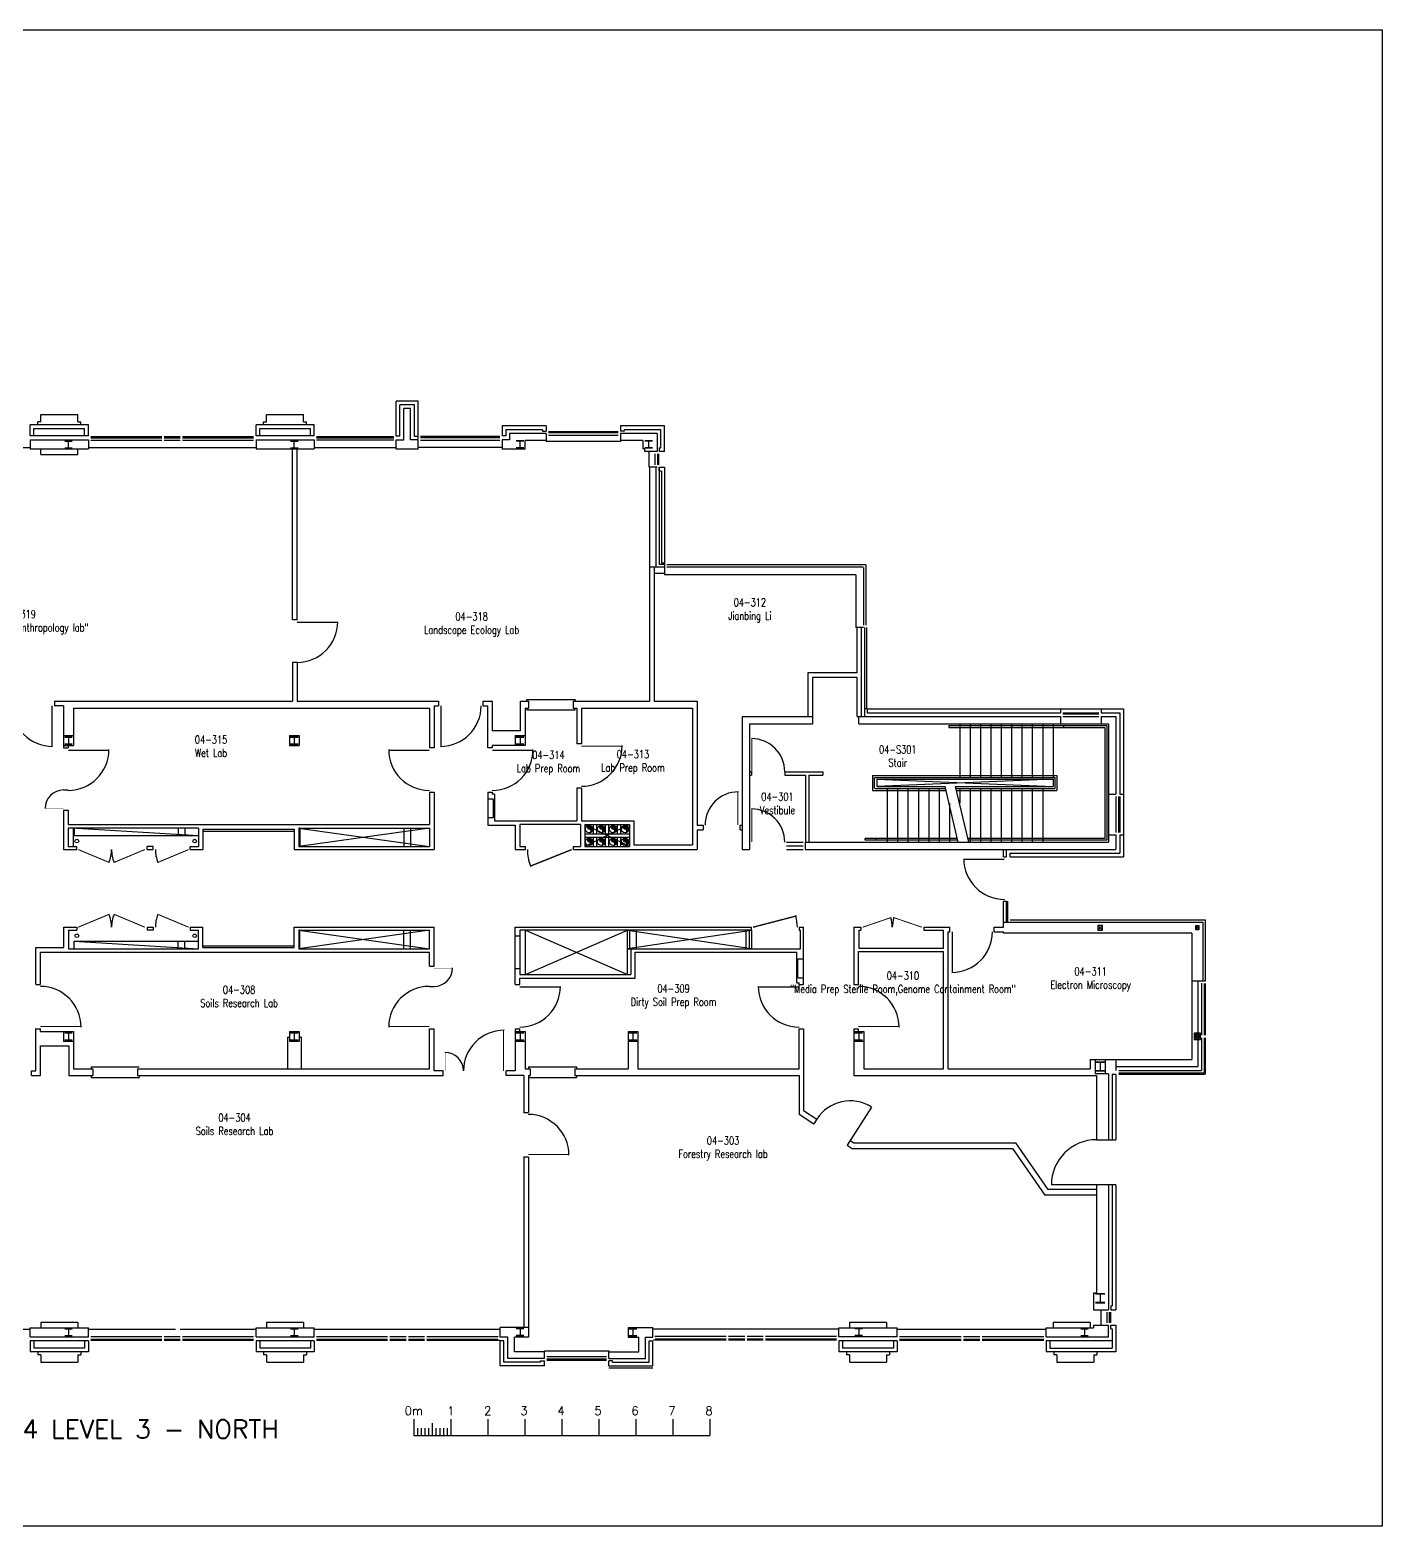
# Model space of a CAD drawing. Extents: x 11182 to 734459, y -1391328 to 152085.
# Drawn here: x 466841 to 503373, y -151485 to -111038 of the extents above; entities that cross this region are included whole.
import ezdxf
from ezdxf.enums import TextEntityAlignment as Align

# ---------------------------------------------------------------- set-up
doc = ezdxf.new("R2010")
doc.units = 0
doc.header["$LTSCALE"] = 500
doc.header["$MEASUREMENT"] = 0
doc.layers.get('0').update_dxf_attribs({"linetype": 'CONTINUOUS'})
doc.layers.add('0_Defpoints', color=106, linetype='CONTINUOUS', plot=False)
for name, color, linetype in [('0_room_data', 7, 'CONTINUOUS'), ('0_text', 7, 'CONTINUOUS'), ('1_Wall_Exist', 251, 'CONTINUOUS'), ('3_Text', 7, 'CONTINUOUS')]:
    doc.layers.add(name, color=color, linetype=linetype)
doc.styles.add('1_200', font='simplex.shx', dxfattribs={"width": 0.75, "height": 460})
doc.styles.get("Standard").update_dxf_attribs({"font": 'ROMANS', "height": 200})

# ---------------------------------------------------------------- blocks, each defined once
blk = doc.blocks.new('*X40')
at = {"color": 0}
for p, q in [((6.25, 7.03), (6.25, 7.47)), ((6.38, 7), (6.38, 7.5)), ((6.5, 6.97), (6.5, 7.48)), ((6.5, 6.52), (6.5, 6.53)), ((6.62, 6.57), (6.62, 7.43)), ((6.75, 6.67), (6.75, 7.33))]:
    blk.add_line(p, q, dxfattribs=at)
blk = doc.blocks.new('room_data')
at = {"layer": '3_Text', "style": '1_200', "width": 0.75}
for tag, p in [('ROOMNUM', (0, 0)), ('ROOMUSE', (0, -575))]:
    blk.add_attdef(tag, text='', height=345, dxfattribs=at).set_placement(p, align=Align.MIDDLE_CENTER)

msp = doc.modelspace()

# ---------------------------------------------------------------- linework, layer by layer
for p, q in [((477211, -148592), (477211, -149038)), ((477311, -148838), (477311, -149038)), ((477411, -148838), (477411, -149038)), ((477511, -148838), (477511, -149038)), ((477611, -148838), (477611, -149038)), ((477711, -148706), (477711, -149038)), ((477811, -148838), (477811, -149038)), ((477911, -148838), (477911, -149038)), ((478011, -148838), (478011, -149038)), ((478111, -148838), (478111, -149038)), ((478211, -148592), (478211, -149038)), ((479211, -148592), (479211, -149038)), ((480211, -148592), (480211, -149038)), ((481211, -148592), (481211, -149038)), ((482211, -148592), (482211, -149038)), ((483211, -148592), (483211, -149038)), ((484211, -148592), (484211, -149038)), ((485211, -148592), (485211, -149038)), ((477211, -149038), (485211, -149038))]:
    msp.add_line(p, q)
at = {"layer": '0_Defpoints'}
msp.add_line((387049, -111038), (503373, -111038), dxfattribs=at)
for points in [[(503373, -151485), (387049, -151485), (387049, -111038)], [(503373, -111038), (503373, -151485)]]:
    msp.add_lwpolyline(points, dxfattribs=at)
at = {"layer": '1_Wall_Exist'}
for p, q in [((476739, -122024), (476739, -121076)), ((477329, -121076), (476739, -121076)), ((476834, -122016), (476834, -121176)), ((477234, -121176), (476834, -121176)), ((476942, -122115), (476942, -121276)), ((477126, -121276), (476942, -121276)), ((477126, -122115), (477126, -121276)), ((477234, -122024), (477234, -121176)), ((477329, -122024), (477329, -121076)), ((468419, -121715), (466849, -121715)), ((466849, -122015), (466849, -121715)), ((467054, -121715), (467054, -121635)), ((467134, -121635), (467054, -121635)), ((467134, -121635), (467134, -121435)), ((467139, -121435), (468134, -121435)), ((468134, -121635), (468134, -121435)), ((468134, -121635), (468214, -121635)), ((468214, -121715), (468214, -121635)), ((468419, -122015), (468419, -121715)), ((474519, -121715), (472949, -121715)), ((472949, -122015), (472949, -121715)), ((473154, -121715), (473154, -121635)), ((473154, -121635), (473234, -121635)), ((473234, -121635), (473234, -121435)), ((473239, -121435), (474234, -121435)), ((474234, -121635), (474234, -121435)), ((474234, -121635), (474314, -121635)), ((474314, -121715), (474314, -121635)), ((474519, -122015), (474519, -121715)), ((479599, -121745), (479599, -122024)), ((480789, -121745), (479599, -121745)), ((480789, -121745), (480789, -121885)), ((482794, -121745), (482794, -121885)), ((483984, -121745), (482794, -121745)), ((483984, -122435), (483984, -121745)), ((468419, -122015), (466849, -122015)), ((466849, -122120), (466849, -122363)), ((466849, -122120), (468419, -122120)), ((466949, -121815), (468319, -121815)), ((466949, -122015), (466949, -121815)), ((467782, -122143), (467986, -122143)), ((467884, -122347), (467884, -122143)), ((468319, -122015), (468319, -121815)), ((468419, -122120), (468419, -122363)), ((468483, -122031), (470402, -122031)), ((468483, -122061), (470402, -122061)), ((468483, -122131), (470402, -122131)), ((470466, -122031), (470902, -122031)), ((470466, -122061), (470902, -122061)), ((470466, -122131), (470902, -122131)), ((470966, -122031), (472885, -122031)), ((470966, -122061), (472885, -122061)), ((470966, -122131), (472885, -122131)), ((474519, -122015), (472949, -122015)), ((472949, -122120), (472949, -122363)), ((472949, -122120), (474519, -122120)), ((473049, -121815), (474419, -121815)), ((473049, -122015), (473049, -121815)), ((473882, -122143), (474086, -122143)), ((473984, -122347), (473984, -122143)), ((474419, -122015), (474419, -121815)), ((474519, -122120), (474519, -122363)), ((474583, -122031), (476675, -122031)), ((474583, -122061), (476675, -122061)), ((476675, -122131), (474583, -122131)), ((476834, -122024), (476739, -122024)), ((476739, -122115), (476942, -122115)), ((476739, -122374), (476739, -122115)), ((477329, -122115), (477126, -122115)), ((477234, -122024), (477329, -122024)), ((477329, -122095), (477329, -122031)), ((477329, -122374), (477329, -122115)), ((479535, -122031), (477393, -122031)), ((479535, -122061), (477393, -122061)), ((477393, -122131), (479535, -122131)), ((479699, -122015), (479599, -122015)), ((479599, -122115), (479599, -122374)), ((479799, -122115), (479599, -122115)), ((479699, -121845), (479699, -122015)), ((480689, -121845), (479699, -121845)), ((480789, -121945), (479799, -121945)), ((479799, -121945), (479799, -122115)), ((480186, -122143), (479982, -122143)), ((480084, -122347), (480084, -122143)), ((480218, -122374), (480218, -122135)), ((480789, -122135), (480218, -122135)), ((480689, -121845), (480689, -121885)), ((480689, -121885), (480789, -121885)), ((480789, -121945), (480789, -122160)), ((480853, -121895), (482730, -121895)), ((480853, -121925), (482730, -121925)), ((480853, -121995), (482730, -121995)), ((482894, -121885), (482794, -121885)), ((483784, -121945), (482794, -121945)), ((482794, -121945), (482794, -122160)), ((483399, -122135), (482794, -122135)), ((482894, -121845), (482894, -121885)), ((483884, -121845), (482894, -121845)), ((483399, -122135), (483399, -122363)), ((483661, -122143), (483457, -122143)), ((483559, -122347), (483559, -122143)), ((483784, -121945), (483784, -122435)), ((483884, -122335), (483884, -121845)), ((462319, -122325), (466849, -122325)), ((466849, -122363), (468419, -122363)), ((467134, -122513), (467134, -122363)), ((467134, -122513), (468134, -122513)), ((467782, -122153), (467986, -122153)), ((467782, -122337), (467986, -122337)), ((467782, -122347), (467986, -122347)), ((468134, -122513), (468134, -122363)), ((468419, -122325), (472949, -122325)), ((472949, -122363), (474519, -122363)), ((473882, -122153), (474086, -122153)), ((473882, -122337), (474086, -122337)), ((473882, -122347), (474086, -122347)), ((473934, -126985), (473934, -122363)), ((474058, -126985), (474058, -122363)), ((474519, -122325), (476739, -122325)), ((477329, -122374), (476739, -122374)), ((479599, -122325), (477329, -122325)), ((480218, -122374), (479599, -122374)), ((480186, -122153), (479982, -122153)), ((480186, -122337), (479982, -122337)), ((480186, -122347), (479982, -122347)), ((482794, -122160), (480789, -122160)), ((483449, -122363), (483399, -122363)), ((483449, -122363), (483449, -122435)), ((483784, -122435), (483449, -122435)), ((483661, -122153), (483457, -122153)), ((483661, -122337), (483457, -122337)), ((483661, -122347), (483457, -122347)), ((483571, -122857), (483571, -122435)), ((483734, -122791), (483734, -122499)), ((483804, -122791), (483804, -122499)), ((483984, -122435), (483834, -122435)), ((483834, -122791), (483834, -122499)), ((483844, -122335), (483844, -122435)), ((483844, -122335), (483884, -122335)), ((483784, -122857), (483571, -122857)), ((483583, -122857), (483583, -129185)), ((483764, -125565), (483764, -122857)), ((483844, -122855), (483984, -122855)), ((483844, -122955), (483844, -122855)), ((483844, -122955), (483884, -122955)), ((483848, -125490), (483848, -122857)), ((483913, -125457), (483913, -122955)), ((483984, -122855), (483984, -125766)), ((483984, -125564), (483583, -125564)), ((483707, -125564), (483707, -129185)), ((483984, -125731), (483707, -125731)), ((483984, -125490), (483848, -125490)), ((483984, -125457), (483913, -125457)), ((489157, -125766), (483984, -125766)), ((489422, -125494), (484048, -125494)), ((489352, -125564), (484048, -125564)), ((489157, -125766), (489157, -127195)), ((489359, -125570), (489359, -127131)), ((489429, -125500), (489429, -127131)), ((474058, -126985), (473934, -126985)), ((489359, -127195), (489157, -127195)), ((489192, -128421), (489192, -127195)), ((489309, -129595), (489309, -127195)), ((489398, -129595), (489398, -127195)), ((489448, -129395), (489448, -127195)), ((473934, -128135), (473934, -129185)), ((474058, -128135), (473934, -128135)), ((474058, -128135), (474058, -129185)), ((487860, -128421), (487860, -129595)), ((489192, -128421), (487860, -128421)), ((487984, -128545), (487984, -129795)), ((489192, -128545), (487984, -128545)), ((489192, -129595), (489192, -128545)), ((467504, -129185), (473934, -129185)), ((467504, -129185), (467504, -129309)), ((467750, -129309), (467504, -129309)), ((467750, -129309), (467750, -130445)), ((468018, -129369), (477634, -129369)), ((468018, -129369), (468018, -130379)), ((474058, -129185), (477883, -129185)), ((477634, -129369), (477634, -130445)), ((477758, -129309), (477758, -130445)), ((477758, -129309), (477883, -129309)), ((477883, -129185), (477883, -129309)), ((479083, -129185), (479332, -129185)), ((479083, -129309), (479083, -129185)), ((479083, -129309), (479208, -129309)), ((479208, -130445), (479208, -129309)), ((479332, -129185), (479332, -129987)), ((480094, -129987), (480094, -129185)), ((480094, -129185), (480318, -129185)), ((480218, -129369), (480318, -129369)), ((480218, -129369), (480218, -130379)), ((480268, -129185), (480268, -129135)), ((480268, -129135), (481568, -129135)), ((480268, -129369), (480268, -129419)), ((480268, -129419), (481568, -129419)), ((480318, -129369), (480318, -129185)), ((481518, -129185), (481518, -129369)), ((481518, -129185), (483583, -129185)), ((481518, -129369), (481618, -129369)), ((481568, -129135), (481568, -129185)), ((481568, -129419), (481568, -129369)), ((481618, -129369), (481618, -130334)), ((481742, -129369), (484740, -129369)), ((481742, -129369), (481742, -130334)), ((483707, -129185), (484864, -129185)), ((484740, -129369), (484740, -133071)), ((484864, -129185), (484864, -132535)), ((489448, -129395), (489398, -129395)), ((489459, -129395), (496384, -129395)), ((489459, -129395), (489459, -129495)), ((494684, -129395), (494684, -129495)), ((495784, -129395), (495784, -129495)), ((496384, -129395), (496384, -133395)), ((486084, -129595), (487984, -129595)), ((486084, -129595), (486084, -133195)), ((486284, -129795), (486284, -133195)), ((486284, -129795), (487984, -129795)), ((489192, -129595), (494684, -129595)), ((489234, -129795), (489234, -129595)), ((489234, -129795), (495984, -129795)), ((489459, -129495), (494684, -129495)), ((491964, -129795), (491964, -131245)), ((492244, -129795), (492244, -131245)), ((492524, -129795), (492524, -131245)), ((492804, -129795), (492804, -131245)), ((493084, -129795), (493084, -131245)), ((493364, -129795), (493364, -131245)), ((493644, -129795), (493644, -131245)), ((493924, -129795), (493924, -131245)), ((494204, -129795), (494204, -131295)), ((494484, -129795), (494484, -131245)), ((494684, -129595), (494684, -129795)), ((494748, -129495), (495720, -129495)), ((494748, -129525), (495720, -129525)), ((494748, -129595), (495720, -129595)), ((495784, -129495), (496284, -129495)), ((495784, -129595), (495784, -129795)), ((495784, -129595), (496184, -129595)), ((495984, -129795), (495984, -132995)), ((496184, -129595), (496184, -131695)), ((496284, -129495), (496284, -131695)), ((467750, -130111), (468018, -130111)), ((467782, -130143), (467986, -130143)), ((467782, -130153), (467986, -130153)), ((467884, -130143), (467884, -130347)), ((473850, -130111), (473850, -130379)), ((473850, -130111), (474118, -130111)), ((473882, -130143), (474086, -130143)), ((473882, -130153), (474086, -130153)), ((473984, -130143), (473984, -130347)), ((474118, -130111), (474118, -130379)), ((480094, -129987), (479332, -129987)), ((479950, -130111), (480218, -130111)), ((479950, -130111), (479950, -130379)), ((479982, -130143), (480186, -130143)), ((479982, -130153), (480186, -130153)), ((480084, -130143), (480084, -130347)), ((491664, -129845), (495934, -129845)), ((491664, -129845), (491664, -129895)), ((491664, -129895), (495884, -129895)), ((494764, -129845), (494764, -129895)), ((495884, -129895), (495884, -132895)), ((495934, -129845), (495934, -132945)), ((467750, -130379), (468018, -130379)), ((467750, -130445), (467874, -130445)), ((467782, -130337), (467986, -130337)), ((467782, -130347), (467986, -130347)), ((467874, -130379), (467874, -130445)), ((473850, -130379), (474118, -130379)), ((473882, -130337), (474086, -130337)), ((473882, -130347), (474086, -130347)), ((477758, -130445), (477634, -130445)), ((479332, -130445), (479208, -130445)), ((480218, -130379), (479332, -130379)), ((479332, -130379), (479332, -130445)), ((479982, -130337), (480186, -130337)), ((479982, -130347), (480186, -130347)), ((481742, -130334), (481618, -130334)), ((486284, -131095), (486334, -131095)), ((486284, -131187), (486334, -131187)), ((486334, -131095), (486334, -131187)), ((487234, -131095), (487234, -131187)), ((487234, -131095), (488268, -131095)), ((487234, -131187), (487792, -131187)), ((487792, -131187), (487792, -132995)), ((487888, -131187), (487888, -132995)), ((487888, -131187), (488268, -131187)), ((488268, -131095), (488268, -131187)), ((489604, -131195), (494584, -131195)), ((489604, -131195), (489604, -131595)), ((489654, -131245), (489654, -131545)), ((489674, -131245), (494534, -131245)), ((489724, -131295), (494484, -131495)), ((494484, -131295), (489724, -131495)), ((489724, -131295), (489724, -131495)), ((489724, -131295), (494484, -131295)), ((494484, -131295), (494484, -131495)), ((494534, -131245), (494534, -131545)), ((494584, -131195), (494584, -131595)), ((467750, -131585), (467874, -131585)), ((477634, -131645), (477758, -131645)), ((477634, -131645), (477634, -132520)), ((477758, -131645), (477758, -133195)), ((479208, -131645), (479332, -131645)), ((479208, -131645), (479208, -132538)), ((479360, -131829), (479208, -131829)), ((479332, -131645), (479332, -131695)), ((479392, -131695), (479332, -131695)), ((479360, -131829), (479360, -132337)), ((479392, -131695), (479392, -132420)), ((481618, -131534), (481618, -132420)), ((481742, -131534), (481618, -131534)), ((481742, -131534), (481742, -132420)), ((489604, -131595), (491583, -131595)), ((489674, -131545), (491583, -131545)), ((489724, -131495), (491571, -131495)), ((490004, -131545), (490004, -132995)), ((490284, -131545), (490284, -132995)), ((490564, -131545), (490564, -132995)), ((490844, -131545), (490844, -132995)), ((491124, -131545), (491124, -132995)), ((491404, -131545), (491404, -132995)), ((491924, -132995), (491571, -131495)), ((491851, -131495), (494484, -131495)), ((492204, -132995), (491851, -131495)), ((491863, -131545), (494534, -131545)), ((491863, -131595), (494584, -131595)), ((491964, -131545), (491964, -131939)), ((492244, -131545), (492244, -132995)), ((492524, -131545), (492524, -132995)), ((492804, -131545), (492804, -132995)), ((493084, -131545), (493084, -132995)), ((493364, -131545), (493364, -132995)), ((493644, -131545), (493644, -132995)), ((493924, -131545), (493924, -132995)), ((494204, -131545), (494204, -132995)), ((495984, -131695), (496184, -131695)), ((496184, -131759), (496184, -132731)), ((496254, -131759), (496254, -132731)), ((496284, -131695), (496384, -131695)), ((496284, -131759), (496284, -132731)), ((467750, -132135), (467750, -133195)), ((467750, -132135), (467874, -132135)), ((467874, -132135), (467874, -132520)), ((491684, -131939), (491684, -132995)), ((467874, -132520), (477634, -132520)), ((471392, -132615), (467874, -132615)), ((467874, -132615), (467874, -133115)), ((468008, -132615), (468008, -133115)), ((468034, -132615), (468034, -132815)), ((468106, -132615), (471392, -132815)), ((470844, -132615), (470844, -132815)), ((471024, -132615), (471024, -132815)), ((471392, -132615), (471392, -133115)), ((471516, -132644), (471516, -133195)), ((471516, -132644), (473984, -132644)), ((473984, -132644), (473984, -133195)), ((477634, -132615), (474108, -133115)), ((474108, -132615), (477634, -133115)), ((474108, -132615), (477634, -132615)), ((474134, -132619), (474108, -132619)), ((474108, -132619), (474108, -133115)), ((474134, -132615), (474134, -133115)), ((476944, -132615), (476944, -133115)), ((477124, -132615), (477124, -133115)), ((477634, -132615), (477634, -133115)), ((479360, -132337), (479208, -132337)), ((479208, -132538), (479950, -132538)), ((479392, -132420), (481618, -132420)), ((479950, -132538), (479950, -133195)), ((481712, -132515), (480074, -132515)), ((480074, -132515), (480074, -133115)), ((481712, -132515), (481712, -133115)), ((481742, -132420), (483160, -132420)), ((483036, -133115), (481836, -132515)), ((483036, -132515), (481836, -133115)), ((481836, -132515), (481836, -133115)), ((481836, -132515), (483036, -132515)), ((482068, -132770), (482068, -132515)), ((482158, -132770), (482158, -132515)), ((482391, -132770), (482391, -132515)), ((482481, -132770), (482481, -132515)), ((482713, -132770), (482713, -132515)), ((482803, -132770), (482803, -132515)), ((483036, -132515), (483036, -133115)), ((483160, -132420), (483160, -133071)), ((484864, -132535), (485034, -132535)), ((484864, -132659), (484864, -133195)), ((484864, -132659), (485034, -132659)), ((485034, -132535), (485034, -132659)), ((486034, -132535), (486084, -132535)), ((486034, -132659), (486034, -132535)), ((486034, -132659), (486084, -132659)), ((468034, -132815), (471392, -132815)), ((471516, -132694), (473984, -132694)), ((481836, -132770), (483036, -132770)), ((481836, -132860), (483036, -132860)), ((482068, -133115), (482068, -132860)), ((482158, -133115), (482158, -132860)), ((482391, -133115), (482391, -132860)), ((482481, -133115), (482481, -132860)), ((482713, -133115), (482713, -132860)), ((482803, -133115), (482803, -132860)), ((487284, -132995), (487734, -132995)), ((487784, -132995), (487784, -133195)), ((487784, -132995), (495984, -132995)), ((491900, -132895), (489404, -132895)), ((489404, -132945), (489404, -132895)), ((491912, -132945), (489404, -132945)), ((489704, -132945), (489704, -132895)), ((495884, -132895), (492180, -132895)), ((495934, -132945), (492192, -132945)), ((495984, -132795), (496184, -132795)), ((496184, -132795), (496184, -133195)), ((496284, -132795), (496284, -133295)), ((496284, -132795), (496384, -132795)), ((467750, -133195), (468107, -133195)), ((467874, -133115), (468107, -133115)), ((468107, -133195), (468107, -133115)), ((470007, -133195), (470007, -133115)), ((470169, -133115), (470007, -133115)), ((470007, -133195), (470169, -133195)), ((470169, -133195), (470169, -133115)), ((471169, -133195), (471169, -133115)), ((471169, -133115), (471392, -133115)), ((471169, -133195), (471516, -133195)), ((473984, -133195), (477758, -133195)), ((474108, -133115), (477634, -133115)), ((479950, -133195), (480230, -133195)), ((480074, -133115), (480230, -133115)), ((480230, -133195), (480230, -133115)), ((481530, -133195), (481530, -133115)), ((481530, -133115), (481712, -133115)), ((481530, -133195), (484864, -133195)), ((481836, -133115), (483036, -133115)), ((483160, -133071), (484740, -133071)), ((486084, -133195), (486284, -133195)), ((487284, -133095), (487734, -133095)), ((487284, -133195), (487734, -133195)), ((487784, -133195), (496184, -133195)), ((493149, -133395), (493149, -133195)), ((493149, -133395), (493224, -133395)), ((493224, -133395), (493224, -133195)), ((493324, -133295), (496284, -133295)), ((493324, -133395), (493324, -133295)), ((493324, -133395), (496384, -133395)), ((493149, -134595), (493224, -134595)), ((493149, -135295), (493149, -134595)), ((493224, -135160), (493224, -134595)), ((493260, -135160), (493260, -134595)), ((467760, -135846), (467760, -135295)), ((467760, -135295), (468107, -135295)), ((467884, -135375), (467884, -135875)), ((467884, -135375), (468107, -135375)), ((468107, -135295), (468107, -135375)), ((470007, -135295), (470169, -135295)), ((470007, -135295), (470007, -135375)), ((470169, -135375), (470007, -135375)), ((470169, -135295), (470169, -135375)), ((471169, -135295), (471169, -135375)), ((471169, -135295), (471516, -135295)), ((471169, -135375), (471392, -135375)), ((471392, -135875), (471392, -135375)), ((471516, -135846), (471516, -135295)), ((473984, -135846), (473984, -135295)), ((473984, -135295), (477758, -135295)), ((477634, -135375), (474108, -135875)), ((474108, -135375), (477634, -135875)), ((474108, -135375), (477634, -135375)), ((474134, -135379), (474108, -135379)), ((474108, -135379), (474108, -135875)), ((474134, -135875), (474134, -135375)), ((476944, -135875), (476944, -135375)), ((477124, -135875), (477124, -135375)), ((477634, -135875), (477634, -135375)), ((477758, -136345), (477758, -135295)), ((479950, -135295), (486326, -135295)), ((479950, -136845), (479950, -135295)), ((486334, -135375), (480074, -135375)), ((480074, -135375), (480074, -136575)), ((480234, -136575), (482984, -135375)), ((480234, -135375), (482984, -136575)), ((480234, -136575), (480234, -135375)), ((482984, -135874), (486334, -135374)), ((482984, -135374), (486334, -135874)), ((482984, -136575), (482984, -135374)), ((483044, -135375), (483044, -135875)), ((483224, -135375), (483224, -135875)), ((486184, -135375), (486184, -135874)), ((486274, -135375), (486274, -135874)), ((486326, -135295), (486326, -135375)), ((486334, -135375), (486334, -135875)), ((487626, -135295), (487626, -135375)), ((487626, -135295), (487744, -135295)), ((487626, -135375), (487664, -135375)), ((487664, -135875), (487664, -135375)), ((487744, -136845), (487744, -135295)), ((489100, -135295), (489100, -136845)), ((489100, -135295), (489291, -135295)), ((489234, -135375), (489234, -135860)), ((489234, -135375), (489291, -135375)), ((489291, -135295), (489291, -135375)), ((490991, -135295), (490991, -135375)), ((490991, -135295), (491696, -135295)), ((490991, -135375), (491522, -135375)), ((491522, -135860), (491522, -135375)), ((491646, -139121), (491646, -135419)), ((491646, -135419), (491696, -135419)), ((491696, -135419), (491696, -135295)), ((492896, -135419), (492896, -135295)), ((492896, -135295), (493149, -135295)), ((492896, -135419), (493149, -135419)), ((493149, -135160), (498534, -135160)), ((493149, -135460), (493149, -135419)), ((498234, -135460), (493149, -135460)), ((493324, -135096), (498598, -135096)), ((495695, -135247), (495822, -135374)), ((495822, -135247), (495695, -135374)), ((495695, -135247), (495695, -135374)), ((495822, -135247), (495695, -135247)), ((495695, -135374), (495822, -135374)), ((495822, -135374), (495822, -135247)), ((498234, -135460), (498234, -138872)), ((498333, -135259), (498435, -135361)), ((498333, -135361), (498435, -135259)), ((498333, -135259), (498333, -135361)), ((498435, -135259), (498333, -135259)), ((498333, -135361), (498435, -135361)), ((498435, -135361), (498435, -135259)), ((498534, -135160), (498534, -136754)), ((498598, -135096), (498598, -136754)), ((467000, -136835), (467000, -135846)), ((467000, -135846), (467760, -135846)), ((467884, -135875), (471392, -135875)), ((468034, -135675), (471392, -135875)), ((468034, -135675), (471392, -135675)), ((468034, -135875), (468034, -135675)), ((470844, -135875), (470844, -135675)), ((471024, -135875), (471024, -135675)), ((471516, -135796), (473984, -135796)), ((471516, -135846), (473984, -135846)), ((474108, -135875), (477634, -135875)), ((479950, -135532), (480074, -135532)), ((482984, -135875), (487664, -135875)), ((483072, -135875), (483072, -136575)), ((489234, -135860), (491522, -135860)), ((467124, -136835), (467124, -135970)), ((467124, -135970), (477634, -135970)), ((477634, -136345), (477634, -135970)), ((483196, -136670), (483196, -135969)), ((483196, -135970), (487560, -135970)), ((487560, -136795), (487560, -135970)), ((487592, -136662), (487592, -136154)), ((487592, -136154), (487744, -136154)), ((489224, -135955), (491522, -135955)), ((489224, -136845), (489224, -135955)), ((491522, -139121), (491522, -135955)), ((477634, -136345), (477758, -136345)), ((480074, -136424), (479950, -136424)), ((480074, -136575), (483072, -136575)), ((480074, -136670), (483196, -136670)), ((480074, -136845), (480074, -136670)), ((487592, -136662), (487744, -136662)), ((467000, -136845), (467124, -136845)), ((477634, -136895), (477758, -136895)), ((479950, -136845), (480074, -136845)), ((487560, -136795), (487620, -136795)), ((487620, -136845), (487620, -136795)), ((487620, -136845), (487744, -136845)), ((489100, -136845), (489224, -136845)), ((498234, -136745), (498593, -136745)), ((498396, -136754), (498396, -138162)), ((498498, -136809), (498498, -138213)), ((498568, -136818), (498568, -138213)), ((498598, -136818), (498598, -138213)), ((467000, -139181), (467000, -138035)), ((467000, -138045), (467124, -138045)), ((467124, -138111), (467124, -138035)), ((467124, -138111), (468018, -138111)), ((467750, -138111), (467750, -138381)), ((467782, -138143), (467986, -138143)), ((467782, -138153), (467986, -138153)), ((467884, -138143), (467884, -138347)), ((468018, -138111), (468018, -139121)), ((473800, -138271), (473800, -139121)), ((473800, -138271), (473850, -138271)), ((473850, -138111), (474118, -138111)), ((473850, -138111), (473850, -138379)), ((473882, -138143), (474086, -138143)), ((473882, -138153), (474086, -138153)), ((473984, -138143), (473984, -138347)), ((474118, -138111), (474118, -138379)), ((474168, -138271), (474118, -138271)), ((474168, -138271), (474168, -139121)), ((477634, -138045), (477758, -138045)), ((477634, -139121), (477634, -138045)), ((477758, -139181), (477758, -138045)), ((479950, -138045), (479950, -139181)), ((479950, -138045), (480074, -138045)), ((479950, -138111), (480218, -138111)), ((479982, -138143), (480186, -138143)), ((479982, -138153), (480186, -138153)), ((480074, -138111), (480074, -138045)), ((480084, -138143), (480084, -138347)), ((480218, -138111), (480218, -139121)), ((483000, -138111), (483000, -139121)), ((483000, -138111), (483268, -138111)), ((483032, -138143), (483236, -138143)), ((483032, -138153), (483236, -138153)), ((483134, -138143), (483134, -138347)), ((483268, -138111), (483268, -139121)), ((487620, -139121), (487620, -138045)), ((487620, -138045), (487744, -138045)), ((487744, -138045), (487744, -140250)), ((489100, -138045), (489224, -138045)), ((489100, -138045), (489100, -139305)), ((489100, -138111), (489368, -138111)), ((489132, -138143), (489336, -138143)), ((489132, -138153), (489336, -138153)), ((489224, -138111), (489224, -138045)), ((489234, -138143), (489234, -138347)), ((489368, -138111), (489368, -139121)), ((498301, -138162), (498301, -138328)), ((498467, -138162), (498301, -138162)), ((498301, -138328), (498467, -138328)), ((498333, -138296), (498435, -138194)), ((498333, -138194), (498333, -138296)), ((498435, -138194), (498333, -138194)), ((498333, -138194), (498435, -138296)), ((498333, -138296), (498435, -138296)), ((498396, -138328), (498396, -139064)), ((498435, -138296), (498435, -138194)), ((498467, -138328), (498467, -138162)), ((498498, -138286), (498498, -139166)), ((498568, -138286), (498568, -139236)), ((498598, -138286), (498598, -139266)), ((467124, -138505), (467894, -138505)), ((467124, -139305), (467124, -138505)), ((467750, -138379), (468018, -138379)), ((467782, -138337), (467986, -138337)), ((467782, -138347), (467986, -138347)), ((467894, -138505), (467894, -139305)), ((473850, -138379), (474118, -138379)), ((473882, -138337), (474086, -138337)), ((473882, -138347), (474086, -138347)), ((479950, -138379), (480218, -138379)), ((479982, -138337), (480186, -138337)), ((479982, -138347), (480186, -138347)), ((483000, -138379), (483268, -138379)), ((483032, -138337), (483236, -138337)), ((483032, -138347), (483236, -138347)), ((489100, -138379), (489368, -138379)), ((489132, -138337), (489336, -138337)), ((489132, -138347), (489336, -138347)), ((468018, -139121), (468544, -139121)), ((468494, -139071), (468494, -139121)), ((468494, -139071), (469794, -139071)), ((468544, -139121), (468544, -139305)), ((469744, -139121), (469744, -139305)), ((469744, -139121), (477634, -139121)), ((480218, -139121), (480359, -139121)), ((480309, -139071), (481609, -139071)), ((480309, -139071), (480309, -139121)), ((480359, -139121), (480359, -139305)), ((481559, -139121), (481559, -139305)), ((481559, -139121), (483000, -139121)), ((481609, -139071), (481609, -139121)), ((483268, -139121), (487620, -139121)), ((489368, -139121), (491522, -139121)), ((491646, -139121), (495489, -139121)), ((495489, -138872), (498234, -138872)), ((495489, -138872), (495489, -139121)), ((495625, -138872), (495625, -139261)), ((495634, -138930), (495884, -138930)), ((495634, -138940), (495884, -138940)), ((495759, -138930), (495759, -139180)), ((495893, -138872), (495893, -139261)), ((496193, -139166), (496193, -138872)), ((496193, -139064), (498396, -139064)), ((466883, -139181), (467000, -139181)), ((466883, -139305), (466883, -139181)), ((466883, -139305), (467124, -139305)), ((467894, -139305), (468544, -139305)), ((468494, -139305), (468494, -139355)), ((468494, -139355), (469794, -139355)), ((469744, -139305), (478004, -139305)), ((469794, -139305), (469794, -139355)), ((478004, -139181), (477758, -139181)), ((478004, -139305), (478004, -139181)), ((479950, -139181), (479704, -139181)), ((479704, -139305), (479704, -139181)), ((480185, -139305), (479704, -139305)), ((480185, -139305), (480185, -140305)), ((480309, -139305), (480359, -139305)), ((480309, -139305), (480309, -140305)), ((480309, -139355), (481609, -139355)), ((481559, -139305), (487620, -139305)), ((481609, -139305), (481609, -139355)), ((487620, -139305), (487620, -140349)), ((489100, -139305), (495659, -139305)), ((495984, -139261), (495625, -139261)), ((495634, -139170), (495884, -139170)), ((495634, -139180), (495884, -139180)), ((495659, -139305), (495659, -141040)), ((495984, -139261), (495984, -141040)), ((496184, -139276), (496084, -139276)), ((496084, -139276), (496084, -141040)), ((496184, -139276), (496184, -141040)), ((496257, -139166), (498498, -139166)), ((496257, -139236), (498568, -139236)), ((496257, -139266), (498598, -139266)), ((480180, -140305), (480304, -140305)), ((487620, -140349), (488018, -140606)), ((487744, -140250), (488100, -140480)), ((489579, -140161), (488917, -141186)), ((488100, -140480), (488018, -140606)), ((488999, -141060), (489100, -141125)), ((489100, -141125), (493470, -141125)), ((493470, -141125), (494339, -142385)), ((495659, -141040), (496184, -141040)), ((480180, -141505), (480304, -141505)), ((480185, -141505), (480185, -146111)), ((480309, -141505), (480309, -146111)), ((488917, -141186), (489055, -141276)), ((489055, -141276), (493391, -141276)), ((493391, -141276), (494260, -142536)), ((496184, -142260), (494439, -142260)), ((495659, -142260), (495659, -145179)), ((495984, -142260), (495984, -145635)), ((496084, -142260), (496084, -145535)), ((496184, -142260), (496184, -145635)), ((495659, -142536), (494260, -142536)), ((495659, -142385), (494339, -142385)), ((495576, -145179), (495659, -145179)), ((495576, -145179), (495576, -145635)), ((495634, -145195), (495884, -145195)), ((495759, -145195), (495759, -145445)), ((495634, -145205), (495884, -145205)), ((495634, -145435), (495884, -145435)), ((495634, -145445), (495884, -145445)), ((496044, -145535), (496044, -145635)), ((496044, -145535), (496084, -145535)), ((468134, -145977), (467134, -145977)), ((467134, -145977), (467134, -146127)), ((468134, -145977), (468134, -146127)), ((473234, -145977), (473234, -146127)), ((474234, -145977), (473234, -145977)), ((474234, -145977), (474234, -146127)), ((489984, -145977), (488984, -145977)), ((488984, -145977), (488984, -146127)), ((489984, -145977), (489984, -146127)), ((494484, -145977), (494484, -146127)), ((495484, -145977), (494484, -145977)), ((495484, -145977), (495484, -146127)), ((495576, -145635), (495984, -145635)), ((495771, -145635), (495771, -146055)), ((495934, -145699), (495934, -145991)), ((496004, -145699), (496004, -145991)), ((496034, -145699), (496034, -145991)), ((496044, -145635), (496184, -145635)), ((462319, -146165), (466849, -146165)), ((466849, -146370), (466849, -146127)), ((466849, -146127), (468419, -146127)), ((466849, -146370), (468419, -146370)), ((467782, -146143), (467986, -146143)), ((467782, -146153), (467986, -146153)), ((467782, -146337), (467986, -146337)), ((467782, -146347), (467986, -146347)), ((467884, -146143), (467884, -146347)), ((468419, -146370), (468419, -146127)), ((468419, -146165), (470772, -146165)), ((468483, -146359), (470402, -146359)), ((470466, -146359), (470902, -146359)), ((470896, -146165), (472949, -146165)), ((470966, -146359), (472885, -146359)), ((472949, -146370), (472949, -146127)), ((472949, -146127), (474519, -146127)), ((472949, -146370), (474519, -146370)), ((473882, -146143), (474086, -146143)), ((473882, -146153), (474086, -146153)), ((473882, -146337), (474086, -146337)), ((473882, -146347), (474086, -146347)), ((473984, -146143), (473984, -146347)), ((474519, -146370), (474519, -146127)), ((474519, -146165), (479549, -146165)), ((474583, -146359), (476502, -146359)), ((476566, -146359), (477002, -146359)), ((477066, -146359), (477502, -146359)), ((477566, -146359), (479493, -146359)), ((480309, -146116), (479549, -146116)), ((479549, -146375), (479549, -146116)), ((479749, -146375), (479549, -146375)), ((479749, -146955), (479749, -146375)), ((479929, -146775), (479929, -146375)), ((480309, -146375), (479929, -146375)), ((480186, -146143), (479982, -146143)), ((480186, -146153), (479982, -146153)), ((480186, -146337), (479982, -146337)), ((480186, -146347), (479982, -146347)), ((480084, -146143), (480084, -146347)), ((480309, -146116), (480309, -146375)), ((483000, -146116), (483000, -146375)), ((483000, -146116), (483669, -146116)), ((483000, -146375), (483289, -146375)), ((483032, -146143), (483236, -146143)), ((483032, -146153), (483236, -146153)), ((483032, -146337), (483236, -146337)), ((483032, -146347), (483236, -146347)), ((483134, -146143), (483134, -146347)), ((483289, -146775), (483289, -146375)), ((483469, -146375), (483669, -146375)), ((483469, -146955), (483469, -146375)), ((483669, -146375), (483669, -146116)), ((488699, -146165), (483669, -146165)), ((485652, -146359), (483725, -146359)), ((486152, -146359), (485716, -146359)), ((486652, -146359), (486216, -146359)), ((488635, -146359), (486716, -146359)), ((488699, -146127), (490269, -146127)), ((488699, -146370), (488699, -146127)), ((490269, -146370), (488699, -146370)), ((489336, -146143), (489132, -146143)), ((489336, -146153), (489132, -146153)), ((489336, -146337), (489132, -146337)), ((489336, -146347), (489132, -146347)), ((489234, -146143), (489234, -146347)), ((490269, -146370), (490269, -146127)), ((490269, -146165), (494299, -146165)), ((490333, -146359), (492002, -146359)), ((492066, -146359), (492502, -146359)), ((492566, -146359), (494235, -146359)), ((494299, -146370), (494299, -146127)), ((494299, -146127), (495576, -146127)), ((494299, -146370), (495984, -146370)), ((495232, -146143), (495436, -146143)), ((495232, -146153), (495436, -146153)), ((495232, -146337), (495436, -146337)), ((495232, -146347), (495436, -146347)), ((495334, -146143), (495334, -146347)), ((495576, -146055), (495576, -146127)), ((495576, -146055), (495984, -146055)), ((495984, -146370), (495984, -146055)), ((496044, -146055), (496184, -146055)), ((496044, -146155), (496044, -146055)), ((496044, -146155), (496084, -146155)), ((496084, -146155), (496084, -146675)), ((496184, -146055), (496184, -146775)), ((468419, -146475), (466849, -146475)), ((466849, -146475), (466849, -146775)), ((468419, -146775), (466849, -146775)), ((466949, -146475), (466949, -146675)), ((468319, -146675), (466949, -146675)), ((467054, -146775), (467054, -146855)), ((468214, -146775), (468214, -146855)), ((468319, -146475), (468319, -146675)), ((468419, -146475), (468419, -146775)), ((468483, -146429), (470402, -146429)), ((468483, -146459), (470402, -146459)), ((470466, -146429), (470902, -146429)), ((470466, -146459), (470902, -146459)), ((470966, -146429), (472885, -146429)), ((470966, -146459), (472885, -146459)), ((474519, -146475), (472949, -146475)), ((472949, -146475), (472949, -146775)), ((474519, -146775), (472949, -146775)), ((473049, -146475), (473049, -146675)), ((474419, -146675), (473049, -146675)), ((473154, -146775), (473154, -146855)), ((474314, -146775), (474314, -146855)), ((474419, -146475), (474419, -146675)), ((474519, -146475), (474519, -146775)), ((474583, -146429), (476502, -146429)), ((474583, -146459), (476502, -146459)), ((476566, -146429), (477002, -146429)), ((476566, -146459), (477002, -146459)), ((477066, -146429), (477502, -146429)), ((477066, -146459), (477502, -146459)), ((477566, -146429), (479485, -146429)), ((477566, -146459), (479534, -146459)), ((479649, -146475), (479549, -146475)), ((479549, -147155), (479549, -146475)), ((479649, -147055), (479649, -146475)), ((480739, -146775), (479929, -146775)), ((480739, -146770), (480739, -146745)), ((480739, -146745), (482479, -146745)), ((480739, -146955), (480739, -146775)), ((482479, -146770), (482479, -146745)), ((482479, -146955), (482479, -146775)), ((482479, -146775), (483289, -146775)), ((483569, -147055), (483569, -146475)), ((483569, -146475), (483669, -146475)), ((483669, -147155), (483669, -146475)), ((485652, -146459), (483684, -146459)), ((485652, -146429), (483733, -146429)), ((486152, -146429), (485716, -146429)), ((486152, -146459), (485716, -146459)), ((486652, -146429), (486216, -146429)), ((486652, -146459), (486216, -146459)), ((488635, -146429), (486716, -146429)), ((488635, -146459), (486716, -146459)), ((488699, -146475), (488699, -146775)), ((490269, -146475), (488699, -146475)), ((490269, -146775), (488699, -146775)), ((488799, -146475), (488799, -146675)), ((490169, -146675), (488799, -146675)), ((488904, -146775), (488904, -146855)), ((490064, -146775), (490064, -146855)), ((490169, -146475), (490169, -146675)), ((490269, -146475), (490269, -146775)), ((490333, -146429), (492002, -146429)), ((490333, -146459), (492002, -146459)), ((492066, -146429), (492502, -146429)), ((492066, -146459), (492502, -146459)), ((492566, -146429), (494235, -146429)), ((492566, -146459), (494235, -146459)), ((494299, -146475), (494299, -146775)), ((496084, -146475), (494299, -146475)), ((496184, -146775), (494299, -146775)), ((494399, -146475), (494399, -146675)), ((494399, -146675), (496084, -146675)), ((494504, -146775), (494504, -146855)), ((495664, -146775), (495664, -146855)), ((467134, -146855), (467054, -146855)), ((467134, -146855), (467134, -147055)), ((467139, -147055), (468134, -147055)), ((468134, -146855), (468134, -147055)), ((468134, -146855), (468214, -146855)), ((473234, -146855), (473154, -146855)), ((473234, -146855), (473234, -147055)), ((473239, -147055), (474234, -147055)), ((474234, -146855), (474234, -147055)), ((474234, -146855), (474314, -146855)), ((480739, -147155), (479549, -147155)), ((480639, -147055), (479649, -147055)), ((480739, -146955), (479749, -146955)), ((480639, -147055), (480639, -147015)), ((480639, -147015), (480739, -147015)), ((480739, -147155), (480739, -147015)), ((482415, -146905), (480803, -146905)), ((482415, -146975), (480803, -146975)), ((482415, -147005), (480803, -147005)), ((482479, -146955), (483469, -146955)), ((482579, -147015), (482479, -147015)), ((482479, -147155), (482479, -147015)), ((482479, -147155), (483669, -147155)), ((482479, -147205), (483669, -147205)), ((482579, -147055), (482579, -147015)), ((482579, -147055), (483569, -147055)), ((488984, -146855), (488904, -146855)), ((488984, -146855), (488984, -147055)), ((488989, -147055), (489984, -147055)), ((489984, -146855), (490064, -146855)), ((489984, -146855), (489984, -147055)), ((494584, -146855), (494504, -146855)), ((494584, -146855), (494584, -147055)), ((494589, -147055), (495584, -147055)), ((495584, -146855), (495664, -146855)), ((495584, -146855), (495584, -147055))]:
    msp.add_line(p, q, dxfattribs=at)
for points, const_width in [([(474058, -127052), (475158, -127052)], 33), ([(467437, -129309), (467437, -130409)], 33), ([(477949, -129309), (477949, -130409)], 33), ([(486347, -131095), (486347, -130195)], 27), ([(467874, -130512), (468974, -130512)], 33), ([(477634, -130512), (476534, -130512)], 33), ([(479332, -130512), (480432, -130512)], 33), ([(481742, -130401), (482842, -130401)], 33), ([(485970, -132535), (485970, -131635)], 27), ([(467750, -132078), (467250, -132078)], 15), ([(486347, -132995), (486347, -132095)], 27), ([(468146, -133195), (468989, -133548)], 27.4), ([(469946, -133195), (469104, -133548)], 27.4), ([(471129, -133195), (470286, -133548)], 27.4), ([(481480, -133195), (480349, -133648)], 36.5), ([(493172, -133462), (492072, -133462)], 33), ([(468146, -135295), (468989, -134942)], 27.4), ([(469946, -135295), (469104, -134942)], 27.4), ([(471129, -135295), (470286, -134942)], 27.4), ([(486376, -135295), (487555, -134989)], 36.5), ([(489341, -135295), (490110, -135032)], 24.4), ([(490941, -135295), (490173, -135032)], 24.4), ([(491762, -135419), (491762, -136519)], 33), ([(477758, -136403), (478258, -136403)], 15), ([(480074, -136912), (481174, -136912)], 33), ([(487620, -136912), (486520, -136912)], 33), ([(467124, -137979), (468224, -137979)], 33), ([(477634, -137979), (476534, -137979)], 33), ([(479637, -139181), (479637, -138081)], 33), ([(489224, -137979), (490324, -137979)], 33), ([(478061, -139181), (478061, -138681)], 15), ([(480304, -141439), (481404, -141439)], 33)]:
    msp.add_lwpolyline(points, dxfattribs=dict(at, const_width=const_width))
for centre, radius in [((481952, -132643), 100), ((482275, -132643), 100), ((482597, -132643), 100), ((482920, -132643), 100), ((468108, -132965), 50), ((471292, -132965), 50), ((481952, -132988), 100), ((482275, -132988), 100), ((482597, -132988), 100), ((482920, -132988), 100), ((468108, -135525), 50), ((471292, -135525), 50)]:
    msp.add_circle(centre, radius, dxfattribs=at)
for centre, radius, start, end in [((474058, -127035), 1100, 270, 0), ((467454, -129309), 1100, 180, 270), ((477933, -129309), 1100, 270, 0), ((486334, -131095), 900, 0, 90), ((467874, -130495), 1100, 270, 0), ((477634, -130495), 1100, 180, 270), ((479332, -130495), 1100, 270, 0), ((481742, -130384), 1100, 270, 0), ((467750, -132085), 500, 90, 180), ((485984, -132535), 900, 90, 180), ((486334, -132995), 900, 0, 90), ((481952, -132593), 50, 90, 270), ((481952, -132693), 50, 270, 90), ((482275, -132593), 50, 90, 270), ((482275, -132693), 50, 270, 90), ((482597, -132593), 50, 90, 270), ((482597, -132693), 50, 270, 90), ((482920, -132593), 50, 90, 270), ((482920, -132693), 50, 270, 90), ((481952, -132938), 50, 90, 270), ((481952, -133038), 50, 270, 90), ((482275, -132938), 50, 90, 270), ((482275, -133038), 50, 270, 90), ((482597, -132938), 50, 90, 270), ((482597, -133038), 50, 270, 90), ((482920, -132938), 50, 90, 270), ((482920, -133038), 50, 270, 90), ((468133, -133195), 914, 337.6198, 0), ((469960, -133195), 914, 180, 202.3802), ((471143, -133195), 914, 180, 202.3802), ((481499, -133195), 1218, 180, 201.4886), ((493172, -133445), 1100, 180, 270), ((468133, -135295), 914, 0, 22.3802), ((469960, -135295), 914, 157.6198, 180), ((471143, -135295), 914, 157.6198, 180), ((486357, -135295), 1218, 0, 14.3517), ((489329, -135295), 812, 0, 18.6527), ((490953, -135295), 812, 161.3473, 180), ((491746, -135419), 1100, 270, 0), ((477758, -136395), 500, 270, 0), ((467124, -137995), 1100, 0, 90), ((477634, -137995), 1100, 90, 180), ((480074, -136895), 1100, 270, 0), ((487620, -136895), 1100, 180, 270), ((489224, -137995), 1100, 0, 90), ((479654, -139181), 1100, 90, 180), ((478054, -139181), 500, 0, 90), ((488999, -141060), 1070, 57.1666, 147.1666), ((480304, -141455), 1100, 0, 90), ((495659, -142260), 1220, 90, 180)]:
    msp.add_arc(centre, radius, start, end, dxfattribs=at)

# ---------------------------------------------------------------- block references
at = {"layer": '0_room_data', "xscale": 0.626945779901152, "yscale": 0.626945779901152, "zscale": 0.626945779901152}
for p, values in [((486292, -126513), {'ROOMNUM': '04-312', 'ROOMUSE': 'Jianbing Li'}), ((466563, -126832), {'ROOMNUM': '04-319', 'ROOMUSE': '"Wildlife Biology,anthropology lab"'}), ((478774, -126897), {'ROOMNUM': '04-318', 'ROOMUSE': 'Landscape Ecology Lab'}), ((471735, -130224), {'ROOMNUM': '04-315', 'ROOMUSE': 'Wet Lab'}), ((480850, -130639), {'ROOMNUM': '04-314', 'ROOMUSE': 'Lab Prep Room'}), ((483133, -130620), {'ROOMNUM': '04-313', 'ROOMUSE': 'Lab Prep Room'}), ((490289, -130489), {'ROOMNUM': '04-S301', 'ROOMUSE': 'Stair'}), ((487037, -131768), {'ROOMNUM': '04-301', 'ROOMUSE': 'Vestibule'}), ((490427, -136604), {'ROOMNUM': '04-310', 'ROOMUSE': '"Media Prep Sterile Room,Genome Containment Room"'}), ((495499, -136489), {'ROOMNUM': '04-311', 'ROOMUSE': 'Electron Microscopy'}), ((472492, -136984), {'ROOMNUM': '04-308', 'ROOMUSE': 'Soils Research Lab'}), ((484230, -136954), {'ROOMNUM': '04-309', 'ROOMUSE': 'Dirty Soil Prep Room'}), ((472369, -140443), {'ROOMNUM': '04-304', 'ROOMUSE': 'Soils Research Lab'}), ((485568, -141062), {'ROOMNUM': '04-303', 'ROOMUSE': 'Forestry Research lab'})]:
    msp.add_blockref('room_data', p, dxfattribs=at).add_auto_attribs(values)
at = {"layer": '1_Wall_Exist', "xscale": 200, "yscale": 200, "zscale": 200}
for p in [(480677, -134043), (481000, -134043), (481322, -134043), (481645, -134043), (480677, -134388), (481000, -134388), (481322, -134388), (481645, -134388)]:
    msp.add_blockref('*X40', p, dxfattribs=at)

# ---------------------------------------------------------------- texts
at = {"layer": '0_text'}
for s, p in [('0m', (477211, -148367)), ('1', (478211, -148367)), ('2', (479211, -148367)), ('3', (480188, -148367)), ('4', (481188, -148367)), ('5', (482188, -148367)), ('6', (483188, -148367)), ('7', (484188, -148367)), ('8', (485188, -148367))]:
    msp.add_text(s, height=231, rotation=0, dxfattribs=at).set_placement(p, align=Align.MIDDLE_CENTER)
msp.add_text('LAB BUILDING #4 LEVEL 3 - NORTH', height=500, rotation=0, dxfattribs=at).set_placement((461304, -149112))

doc.saveas('drawing.dxf')
